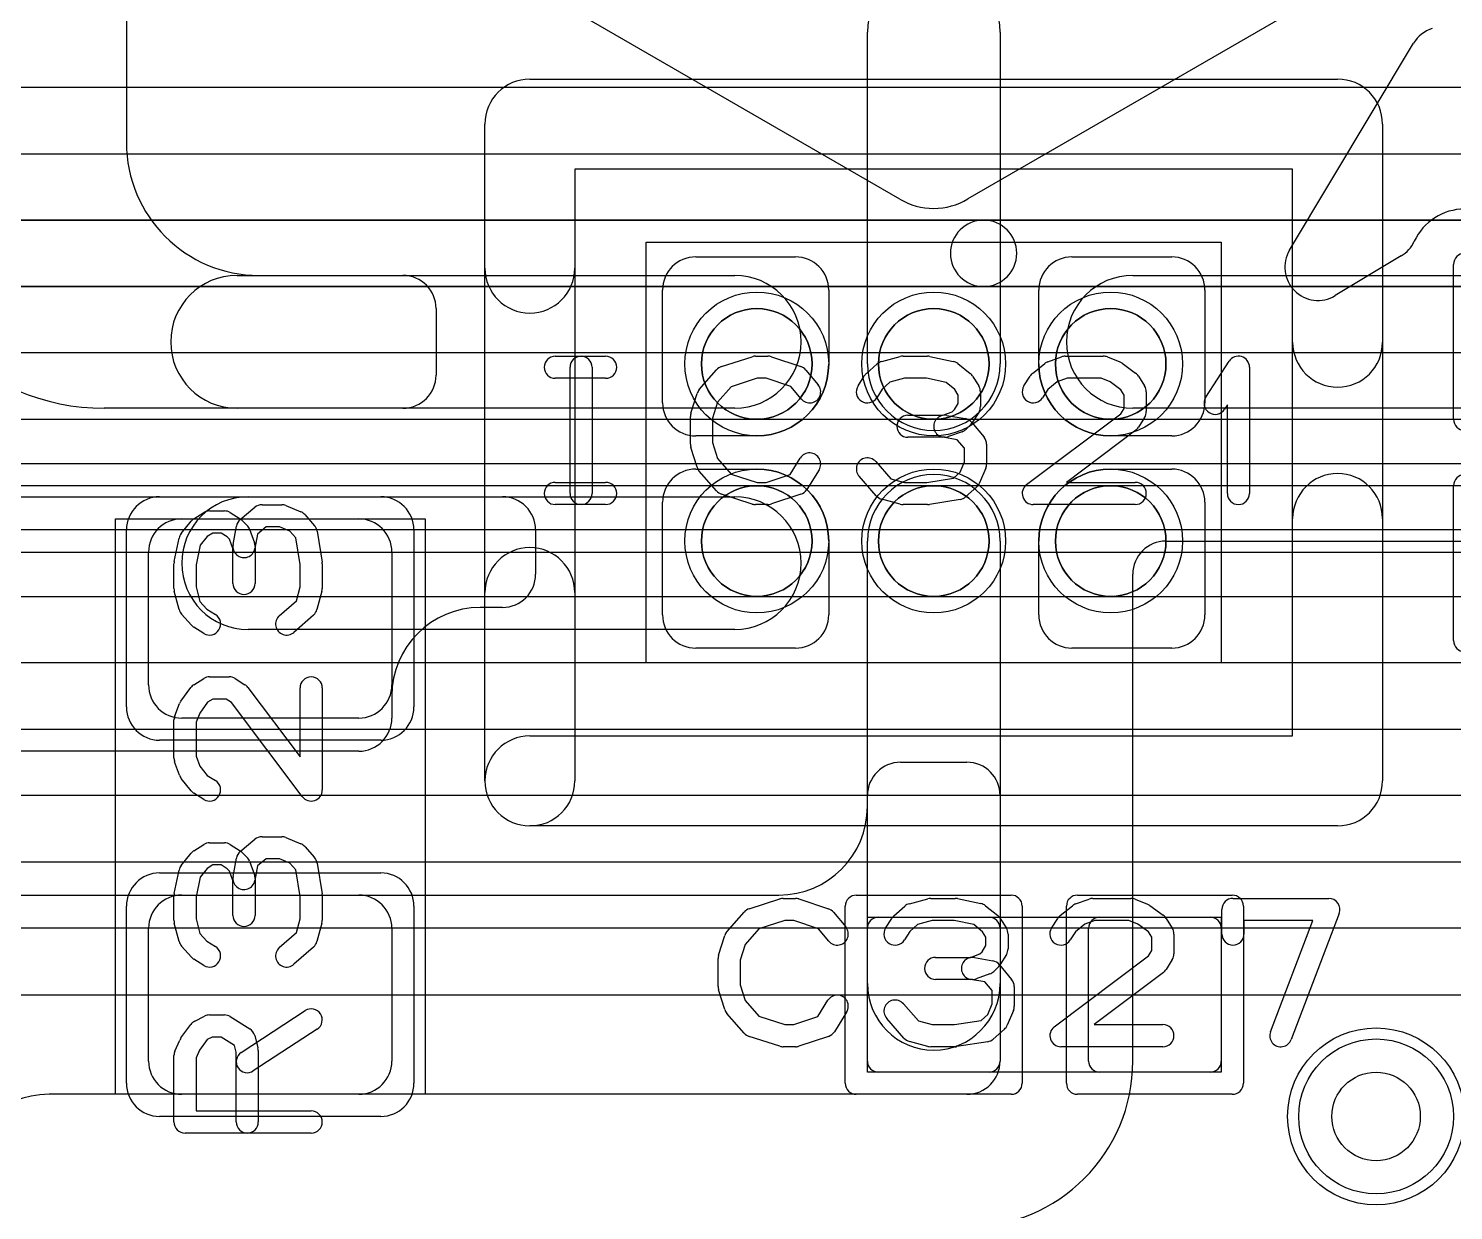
# Model space of a CAD drawing. Extents: x 0 to 57.3, y -1 to 20.5.
# Drawn here: x 30.354 to 33.575, y 6.487 to 9.158 of the extents above; entities that cross this region are included whole.
import ezdxf

# ---------------------------------------------------------------- set-up
doc = ezdxf.new("R2010")
doc.units = 0
for name, color, linetype in [('Hole', 1, 'CONTINUOUS'), ('L1', 3, 'CONTINUOUS'), ('L2', 3, 'CONTINUOUS'), ('L3', 3, 'CONTINUOUS'), ('L4', 3, 'CONTINUOUS'), ('MetalMask-A', 176, 'CONTINUOUS'), ('PartsArea-A', 111, 'CONTINUOUS'), ('PartsSilk-A', 221, 'CONTINUOUS'), ('Resist-A', 2, 'CONTINUOUS'), ('Resist-B', 2, 'CONTINUOUS'), ('Silk-A', 140, 'CONTINUOUS')]:
    doc.layers.add(name, color=color, linetype=linetype)

msp = doc.modelspace()

# ---------------------------------------------------------------- linework, layer by layer
at = {"layer": 'Hole'}
msp.add_circle((33.4, 6.7), 0.1, dxfattribs=at)
at = {"layer": 'L1'}
for p, q in [((30.575, 9.57503), (30.575, 8.9)), ((32.32335, 8.77256), (31.40979, 9.3)), ((33.39021, 9.3), (32.47696, 8.77274)), ((32.25, 8.4), (32.25, 9.15)), ((32.55, 9.15), (32.55, 8.4)), ((31.862, 8.642), (32.0875, 8.642)), ((32.7125, 8.642), (32.938, 8.642)), ((30.825, 8.6), (31.95, 8.6)), ((30.875, 8.6), (31.20003, 8.6)), ((32.85, 8.6), (33.75, 8.6)), ((31.787, 8.3125), (31.787, 8.567)), ((32.1625, 8.567), (32.1625, 8.4)), ((32.6375, 8.4), (32.6375, 8.567)), ((33.013, 8.567), (33.013, 8.3125)), ((31.275, 8.52503), (31.275, 8.37497)), ((31.20003, 8.3), (30.525, 8.3)), ((31.95, 8.3), (30.825, 8.3)), ((33.75, 8.3), (32.85, 8.3)), ((32, 8.2375), (31.862, 8.2375)), ((32.938, 8.2375), (32.8, 8.2375)), ((31.862, 8.1625), (32, 8.1625)), ((32.8, 8.1625), (32.938, 8.1625)), ((29.57497, 8.1), (31.42503, 8.1)), ((30.85, 8.1), (31.95, 8.1)), ((31.787, 7.833), (31.787, 8.0875)), ((33.013, 8.0875), (33.013, 7.833)), ((30.7, 8.05), (31.1, 8.05)), ((31.5, 8.02503), (31.5, 7.92497)), ((32.1625, 8), (32.1625, 7.833)), ((32.25, 7), (32.25, 8)), ((32.55, 8), (32.55, 7)), ((32.6375, 7.833), (32.6375, 8)), ((32.92504, 8), (33.76897, 8)), ((30.625, 7.675), (30.625, 7.975)), ((31.175, 7.975), (31.175, 7.675)), ((32.85004, 6.82497), (32.85004, 7.925)), ((31.42503, 7.85), (31.375, 7.85)), ((31.95, 7.8), (30.85, 7.8)), ((32.0875, 7.758), (31.862, 7.758)), ((32.938, 7.758), (32.7125, 7.758)), ((31.175, 7.65), (31.175, 7.59997)), ((31.1, 7.6), (30.7, 7.6)), ((31.10003, 7.525), (29.57497, 7.525)), ((32.32497, 7.5), (32.47503, 7.5)), ((32.25, 7.4), (32.25, 7.42503)), ((32.55, 7.42503), (32.55, 6.82497)), ((29.7, 7.2), (32.05, 7.2)), ((30.7, 7.2), (31.1, 7.2)), ((30.625, 6.825), (30.625, 7.125)), ((31.175, 7.125), (31.175, 6.825)), ((32.25, 6.825), (32.25, 7.125)), ((32.275, 7.15), (32.525, 7.15)), ((32.55, 7.125), (32.55, 6.825)), ((32.75, 6.825), (32.75, 7.125)), ((32.775, 7.15), (33.025, 7.15)), ((33.05, 7.125), (33.05, 6.825)), ((32.525, 6.8), (32.275, 6.8)), ((33.025, 6.8), (32.775, 6.8)), ((32.47503, 6.75), (30.4, 6.75)), ((31.1, 6.75), (30.7, 6.75))]:
    msp.add_line(p, q, dxfattribs=at)
for centre, radius in [((32, 8.4), 0.1625), ((32.4, 8.4), 0.1625), ((32.8, 8.4), 0.1625), ((32, 8), 0.1625), ((32.4, 8), 0.1625), ((32.8, 8), 0.1625), ((33.4, 6.7), 0.2)]:
    msp.add_circle(centre, radius, dxfattribs=at)
for centre, radius, start, end in [((32.4, 9.15), 0.15, 0, 180), ((30.875, 8.9), 0.3, 180, -90), ((30.525, 8.8), 0.5, 180, -90), ((32.39998, 8.9015), 0.14999, -120.72333, -89.98854), ((32.40003, 8.9015), 0.14999, -90.00764, -59.14303), ((31.862, 8.567), 0.075, 90, 180), ((32.0875, 8.567), 0.075, 0, 90), ((32.7125, 8.567), 0.075, 90, 180), ((32.938, 8.567), 0.075, 0, 90), ((30.825, 8.45), 0.15, 90, -90), ((31.20003, 8.52503), 0.07497, 0, 90), ((31.95, 8.45), 0.15, -90, 90), ((32.85, 8.45), 0.15, 90, -90), ((32, 8.4), 0.1625, -90, 0), ((32.4, 8.4), 0.15, 180, 0), ((32.8, 8.4), 0.1625, 180, -90), ((31.20003, 8.37497), 0.07497, -90, 0), ((31.862, 8.3125), 0.075, 180, -90), ((32.938, 8.3125), 0.075, -90, 0), ((31.862, 8.0875), 0.075, 90, 180), ((32, 8), 0.1625, 0, 90), ((32.8, 8), 0.1625, 90, 180), ((32.938, 8.0875), 0.075, 0, 90), ((32.4, 8), 0.15, 0, 180), ((30.85, 7.95), 0.15, 90, -90), ((31.42503, 8.02503), 0.07497, 0, 90), ((31.95, 7.95), 0.15, -90, 90), ((30.7, 7.975), 0.075, 90, 180), ((31.1, 7.975), 0.075, 0, 90), ((32.92504, 7.925), 0.075, 90, 180), ((31.42503, 7.92497), 0.07497, -90, 0), ((31.375, 7.65), 0.2, 90, 180), ((31.862, 7.833), 0.075, 180, -90), ((32.0875, 7.833), 0.075, -90, 0), ((32.7125, 7.833), 0.075, 180, -90), ((32.938, 7.833), 0.075, -90, 0), ((30.7, 7.675), 0.075, 180, -90), ((31.1, 7.675), 0.075, -90, 0), ((31.10003, 7.59997), 0.07497, -90, 0), ((32.32497, 7.42503), 0.07497, 90, 180), ((32.47503, 7.42503), 0.07497, 0, 90), ((32.05, 7.4), 0.2, -90, 0), ((30.7, 7.125), 0.075, 90, 180), ((31.1, 7.125), 0.075, 0, 90), ((32.275, 7.125), 0.025, 90, 180), ((32.525, 7.125), 0.025, 0, 90), ((32.775, 7.125), 0.025, 90, 180), ((33.025, 7.125), 0.025, 0, 90), ((32.4, 7), 0.15, 180, 0), ((30.7, 6.825), 0.075, 180, -90), ((31.1, 6.825), 0.075, -90, 0), ((32.275, 6.825), 0.025, 180, -90), ((32.47503, 6.82497), 0.07497, -90, 0), ((32.47503, 6.82497), 0.37501, -90, 0), ((32.525, 6.825), 0.025, -90, 0), ((32.775, 6.825), 0.025, 180, -90), ((33.025, 6.825), 0.025, -90, 0), ((30.4, 6.55), 0.2, 90, 180)]:
    msp.add_arc(centre, radius, start, end, dxfattribs=at)
at = {"layer": 'L2'}
msp.add_circle((33.4, 6.7), 0.2, dxfattribs=at)
at = {"layer": 'L3'}
for p, q in [((43.65822, 9.025), (23.04178, 9.025)), ((27.81421, 8.87499), (43.0858, 8.87499)), ((43.0858, 8.72499), (27.81421, 8.72499)), ((28.01419, 8.57498), (42.4858, 8.57499)), ((42.4858, 8.42499), (28.01419, 8.42498)), ((28.21419, 8.27498), (42.21092, 8.27499)), ((42.21092, 8.12499), (28.21419, 8.12498)), ((28.21419, 7.97494), (41.49996, 7.97495))]:
    msp.add_line(p, q, dxfattribs=at)
msp.add_circle((33.4, 6.7), 0.2, dxfattribs=at)
at = {"layer": 'L4'}
for p, q in [((25.84178, 8.725), (32.51262, 8.725)), ((32.51262, 8.725), (39.20524, 8.725)), ((32.51262, 8.575), (25.84178, 8.575)), ((39.20524, 8.575), (32.51262, 8.575)), ((25.82498, 8.175), (39.18578, 8.175)), ((39.18578, 8.025), (25.82498, 8.025)), ((26.76421, 7.875), (38.58578, 7.875)), ((38.58578, 7.725), (26.76421, 7.725)), ((27.36421, 7.575), (38.08578, 7.575)), ((38.08578, 7.425), (27.36421, 7.425)), ((27.96421, 7.275), (37.58578, 7.275)), ((37.58578, 7.125), (27.96421, 7.125)), ((27.96421, 6.97496), (37.58579, 6.97496))]:
    msp.add_line(p, q, dxfattribs=at)
msp.add_circle((33.4, 6.7), 0.2, dxfattribs=at)
for start, end in [(90, -90), (-90, 90)]:
    msp.add_arc((32.51262, 8.65), 0.075, start, end, dxfattribs=at)
at = {"layer": 'MetalMask-A'}
for p, q in [((30.7, 8.05), (31.1, 8.05)), ((30.625, 7.675), (30.625, 7.975)), ((31.175, 7.975), (31.175, 7.675)), ((31.1, 7.6), (30.7, 7.6)), ((30.7, 7.2), (31.1, 7.2)), ((30.625, 6.825), (30.625, 7.125)), ((31.175, 7.125), (31.175, 6.825)), ((32.25, 6.825), (32.25, 7.125)), ((32.275, 7.15), (32.525, 7.15)), ((32.55, 7.125), (32.55, 6.825)), ((32.75, 6.825), (32.75, 7.125)), ((32.775, 7.15), (33.025, 7.15)), ((33.05, 7.125), (33.05, 6.825)), ((32.525, 6.8), (32.275, 6.8)), ((33.025, 6.8), (32.775, 6.8)), ((31.1, 6.75), (30.7, 6.75))]:
    msp.add_line(p, q, dxfattribs=at)
for centre, radius, start, end in [((32, 8.4), 0.125, 0, 180), ((32.4, 8.4), 0.125, 0, 180), ((32.8, 8.4), 0.125, 0, 180), ((32, 8.4), 0.125, 180, 0), ((32.4, 8.4), 0.125, 180, 0), ((32.8, 8.4), 0.125, 180, 0), ((32, 8), 0.125, 0, 180), ((32.4, 8), 0.125, 0, 180), ((32.8, 8), 0.125, 0, 180), ((30.7, 7.975), 0.075, 90, 180), ((31.1, 7.975), 0.075, 0, 90), ((32, 8), 0.125, 180, 0), ((32.4, 8), 0.125, 180, 0), ((32.8, 8), 0.125, 180, 0), ((30.7, 7.675), 0.075, 180, -90), ((31.1, 7.675), 0.075, -90, 0), ((30.7, 7.125), 0.075, 90, 180), ((31.1, 7.125), 0.075, 0, 90), ((32.275, 7.125), 0.025, 90, 180), ((32.525, 7.125), 0.025, 0, 90), ((32.775, 7.125), 0.025, 90, 180), ((33.025, 7.125), 0.025, 0, 90), ((30.7, 6.825), 0.075, 180, -90), ((31.1, 6.825), 0.075, -90, 0), ((32.275, 6.825), 0.025, 180, -90), ((32.525, 6.825), 0.025, -90, 0), ((32.775, 6.825), 0.025, 180, -90), ((33.025, 6.825), 0.025, -90, 0)]:
    msp.add_arc(centre, radius, start, end, dxfattribs=at)
at = {"layer": 'PartsArea-A'}
for p, q in [((31.75, 7.725), (31.75, 8.675)), ((31.75, 8.675), (33.05, 8.675)), ((33.05, 8.675), (33.05, 7.725)), ((30.55, 6.75), (30.55, 8.05)), ((30.55, 8.05), (31.25, 8.05)), ((31.25, 8.05), (31.25, 6.75)), ((33.05, 7.725), (31.75, 7.725)), ((32.25, 6.8), (32.25, 7.15)), ((32.25, 7.15), (33.05, 7.15)), ((33.05, 7.15), (33.05, 6.8)), ((33.05, 6.8), (32.25, 6.8)), ((31.25, 6.75), (30.55, 6.75))]:
    msp.add_line(p, q, dxfattribs=at)
at = {"layer": 'PartsSilk-A'}
for p, q in [((31.487, 9.0436), (33.313, 9.0436)), ((31.3854, 8.61656), (31.3854, 8.942)), ((33.4146, 8.942), (33.4146, 8.44918)), ((33.2114, 8.8404), (31.5886, 8.8404)), ((31.5886, 8.8404), (31.5886, 8.61656)), ((33.2114, 8.44918), (33.2114, 8.8404)), ((31.54444, 8.41759), (31.65833, 8.41759)), ((31.92016, 8.39418), (31.9896, 8.4164)), ((31.99722, 8.41759), (32.025, 8.41759)), ((32.0329, 8.41631), (32.09957, 8.39409)), ((32.28245, 8.40564), (32.32412, 8.41675)), ((32.33056, 8.41759), (32.38611, 8.41759)), ((32.39126, 8.41705), (32.44404, 8.40594)), ((32.65813, 8.40497), (32.68868, 8.41608)), ((32.69722, 8.41759), (32.78333, 8.41759)), ((32.79261, 8.4158), (32.82039, 8.40469)), ((31.57778, 8.10741), (31.57778, 8.39259)), ((31.62778, 8.39259), (31.62778, 8.10741)), ((31.87008, 8.34239), (31.90897, 8.38683)), ((32.11088, 8.38637), (32.13865, 8.35304)), ((32.24728, 8.37795), (32.27228, 8.40017)), ((32.45451, 8.401), (32.48229, 8.37878)), ((32.62327, 8.37878), (32.65105, 8.401)), ((32.82581, 8.4017), (32.85637, 8.37948)), ((33.01513, 8.3247), (33.06791, 8.40618)), ((33.11389, 8.39259), (33.11389, 8.10741)), ((31.65833, 8.36759), (31.54444, 8.36759)), ((31.94202, 8.34868), (31.91118, 8.31344)), ((32.00112, 8.36759), (31.94202, 8.34868)), ((32.02094, 8.36759), (32.00112, 8.36759)), ((32.07702, 8.3489), (32.02094, 8.36759)), ((32.10023, 8.32104), (32.07702, 8.3489)), ((32.2288, 8.35029), (32.24269, 8.37251)), ((32.30106, 8.35885), (32.28318, 8.34296)), ((32.33384, 8.36759), (32.30106, 8.35885)), ((32.38351, 8.36759), (32.33384, 8.36759)), ((32.42792, 8.35824), (32.38351, 8.36759)), ((32.44773, 8.3424), (32.42792, 8.35824)), ((32.48787, 8.37251), (32.50176, 8.35029)), ((32.6038, 8.35029), (32.61769, 8.37251)), ((32.67908, 8.35939), (32.65783, 8.3424)), ((32.70162, 8.36759), (32.67908, 8.35939)), ((32.77852, 8.36759), (32.70162, 8.36759)), ((32.79893, 8.35943), (32.77852, 8.36759)), ((32.82304, 8.34189), (32.79893, 8.35943)), ((32.86287, 8.37251), (32.87676, 8.35029)), ((31.85114, 8.28894), (31.86503, 8.33339)), ((31.91118, 8.31344), (31.9, 8.27766)), ((32.28318, 8.34296), (32.2712, 8.32379)), ((32.45556, 8.32987), (32.44773, 8.3424)), ((32.45556, 8.31087), (32.45556, 8.32987)), ((32.50556, 8.33704), (32.50556, 8.3037)), ((32.65783, 8.3424), (32.6462, 8.32379)), ((32.83056, 8.32987), (32.82304, 8.34189)), ((32.83056, 8.29976), (32.83056, 8.32987)), ((32.88056, 8.33704), (32.88056, 8.29259)), ((31.85, 8.21852), (31.85, 8.28148)), ((32.34167, 8.28426), (32.4206, 8.28426)), ((32.4206, 8.28426), (32.4418, 8.29197)), ((32.42938, 8.28387), (32.47105, 8.27646)), ((32.4418, 8.29197), (32.44698, 8.29715)), ((32.44698, 8.29715), (32.45556, 8.31087)), ((32.50176, 8.29045), (32.48787, 8.26823)), ((32.60997, 8.12739), (32.82293, 8.28756)), ((32.82293, 8.28756), (32.83056, 8.29976)), ((32.87676, 8.27934), (32.86287, 8.25712)), ((33.06389, 8.30801), (33.05709, 8.29752)), ((33.06389, 8.10741), (33.06389, 8.30801)), ((31.9, 8.27766), (31.9, 8.22234)), ((32.4641, 8.24687), (32.43354, 8.23576)), ((32.48435, 8.2638), (32.47324, 8.25269)), ((32.48588, 8.26785), (32.51365, 8.23452)), ((32.8567, 8.25039), (32.69983, 8.13241)), ((31.9, 8.22234), (31.91118, 8.18656)), ((32.425, 8.23426), (32.34167, 8.23426)), ((32.45331, 8.22883), (32.42062, 8.23465)), ((32.46944, 8.20947), (32.45331, 8.22883)), ((32.51944, 8.21852), (32.51944, 8.17407)), ((31.86503, 8.16661), (31.85114, 8.21106)), ((31.91118, 8.18656), (31.94202, 8.15132)), ((32.07523, 8.1505), (32.09824, 8.18732)), ((32.46944, 8.17907), (32.46944, 8.20947)), ((31.90897, 8.11317), (31.87008, 8.15761)), ((31.94202, 8.15132), (32.00112, 8.13241)), ((32.02094, 8.13241), (32.07523, 8.1505)), ((32.14064, 8.16082), (32.11287, 8.11638)), ((32.26881, 8.17942), (32.30269, 8.14071)), ((32.44441, 8.14205), (32.45968, 8.15563)), ((32.45968, 8.15563), (32.46944, 8.17907)), ((32.51752, 8.16446), (32.50364, 8.13113)), ((31.54444, 8.13241), (31.65833, 8.13241)), ((32.00112, 8.13241), (32.02094, 8.13241)), ((32.27008, 8.10206), (32.23119, 8.1465)), ((32.30269, 8.14071), (32.33384, 8.13241)), ((32.33384, 8.13241), (32.38412, 8.13241)), ((32.38412, 8.13241), (32.44441, 8.14205)), ((32.49717, 8.12205), (32.47217, 8.09983)), ((32.69983, 8.13241), (32.85556, 8.13241)), ((31.9896, 8.0836), (31.92016, 8.10582)), ((32.09957, 8.10591), (32.0329, 8.08369)), ((32.32412, 8.08325), (32.28245, 8.09436)), ((32.45951, 8.09383), (32.39006, 8.08272)), ((30.72749, 8.05037), (30.74971, 8.06426)), ((30.76296, 8.06806), (30.7963, 8.06806)), ((30.80955, 8.06426), (30.83177, 8.05037)), ((30.83215, 8.04838), (30.86548, 8.07615)), ((30.88148, 8.08194), (30.92593, 8.08194)), ((30.93554, 8.08002), (30.96887, 8.06614)), ((30.97795, 8.05967), (31.00017, 8.03467)), ((31.65833, 8.08241), (31.54444, 8.08241)), ((32.025, 8.08241), (31.99722, 8.08241)), ((32.38611, 8.08241), (32.33056, 8.08241)), ((32.85556, 8.08241), (32.625, 8.08241)), ((30.699, 8.01701), (30.72122, 8.04479)), ((30.81613, 7.99188), (30.82354, 8.03355)), ((30.8362, 8.04685), (30.84731, 8.03574)), ((30.85313, 8.0266), (30.86424, 7.99604)), ((30.89053, 8.03194), (30.87117, 8.01581)), ((30.92093, 8.03194), (30.89053, 8.03194)), ((30.94437, 8.02218), (30.92093, 8.03194)), ((30.95795, 8.00691), (30.94437, 8.02218)), ((31.00617, 8.02201), (31.01728, 7.95256)), ((33.2114, 7.5596), (33.2114, 8.05082)), ((33.4146, 8.05082), (33.4146, 7.458)), ((30.68295, 7.95376), (30.69406, 8.00654)), ((30.74176, 7.99042), (30.73241, 7.94601)), ((30.7576, 8.01023), (30.74176, 7.99042)), ((30.77013, 8.01806), (30.7576, 8.01023)), ((30.78913, 8.01806), (30.77013, 8.01806)), ((30.80285, 8.00948), (30.78913, 8.01806)), ((30.80803, 8.0043), (30.80285, 8.00948)), ((30.81574, 7.9831), (30.80803, 8.0043)), ((30.87117, 8.01581), (30.86535, 7.98312)), ((30.96759, 7.94662), (30.95795, 8.00691)), ((30.81574, 7.90417), (30.81574, 7.9831)), ((30.86574, 7.9875), (30.86574, 7.90417)), ((30.68241, 7.89306), (30.68241, 7.94861)), ((30.73241, 7.94601), (30.73241, 7.89634)), ((30.96759, 7.89634), (30.96759, 7.94662)), ((31.01759, 7.94861), (31.01759, 7.89306)), ((30.73241, 7.89634), (30.74115, 7.86356)), ((30.95929, 7.86519), (30.96759, 7.89634)), ((30.69436, 7.84495), (30.68325, 7.88662)), ((30.74115, 7.86356), (30.75704, 7.84568)), ((30.92058, 7.83131), (30.95929, 7.86519)), ((31.01675, 7.88662), (31.00564, 7.84495)), ((31.3854, 7.458), (31.3854, 7.88344)), ((31.5886, 7.88344), (31.5886, 7.458)), ((30.72205, 7.80978), (30.69983, 7.83478)), ((30.75704, 7.84568), (30.77621, 7.8337)), ((30.99794, 7.83258), (30.9535, 7.79369)), ((30.74971, 7.7913), (30.72749, 7.80519)), ((30.6983, 7.63831), (30.72052, 7.66887)), ((30.72749, 7.67537), (30.74971, 7.68926)), ((30.76296, 7.69306), (30.80741, 7.69306)), ((30.82066, 7.68926), (30.84288, 7.67537)), ((30.84961, 7.6692), (30.96759, 7.51233)), ((30.96759, 7.51233), (30.96759, 7.66806)), ((31.01759, 7.66806), (31.01759, 7.4375)), ((30.75811, 7.63554), (30.74057, 7.61143)), ((30.77013, 7.64306), (30.75811, 7.63554)), ((30.80024, 7.64306), (30.77013, 7.64306)), ((30.81244, 7.63543), (30.80024, 7.64306)), ((30.97261, 7.42247), (30.81244, 7.63543)), ((30.6842, 7.60511), (30.69531, 7.63289)), ((30.74057, 7.61143), (30.73241, 7.59102)), ((30.68241, 7.50972), (30.68241, 7.59583)), ((30.73241, 7.59102), (30.73241, 7.51412)), ((31.487, 7.5596), (33.2114, 7.5596)), ((30.73241, 7.51412), (30.74061, 7.49158)), ((30.69503, 7.47063), (30.68392, 7.50118)), ((30.74061, 7.49158), (30.7576, 7.47033)), ((30.72122, 7.43577), (30.699, 7.46355)), ((30.7576, 7.47033), (30.77621, 7.4587)), ((30.74971, 7.4163), (30.72749, 7.43019)), ((33.313, 7.3564), (31.487, 7.3564)), ((30.72749, 7.30037), (30.74971, 7.31426)), ((30.76296, 7.31806), (30.7963, 7.31806)), ((30.80955, 7.31426), (30.83177, 7.30037)), ((30.83215, 7.29838), (30.86548, 7.32615)), ((30.88148, 7.33194), (30.92593, 7.33194)), ((30.93554, 7.33002), (30.96887, 7.31614)), ((30.699, 7.26701), (30.72122, 7.29479)), ((30.81613, 7.24188), (30.82354, 7.28355)), ((30.8362, 7.29685), (30.84731, 7.28574)), ((30.89053, 7.28194), (30.87117, 7.26581)), ((30.92093, 7.28194), (30.89053, 7.28194)), ((30.94437, 7.27218), (30.92093, 7.28194)), ((30.97795, 7.30967), (31.00017, 7.28467)), ((30.68295, 7.20376), (30.69406, 7.25654)), ((30.7576, 7.26023), (30.74176, 7.24042)), ((30.77013, 7.26806), (30.7576, 7.26023)), ((30.78913, 7.26806), (30.77013, 7.26806)), ((30.80285, 7.25948), (30.78913, 7.26806)), ((30.80803, 7.2543), (30.80285, 7.25948)), ((30.81574, 7.2331), (30.80803, 7.2543)), ((30.85313, 7.2766), (30.86424, 7.24604)), ((30.87117, 7.26581), (30.86535, 7.23312)), ((30.95795, 7.25691), (30.94437, 7.27218)), ((30.96759, 7.19662), (30.95795, 7.25691)), ((31.00617, 7.27201), (31.01728, 7.20256)), ((30.74176, 7.24042), (30.73241, 7.19601)), ((30.81574, 7.15417), (30.81574, 7.2331)), ((30.86574, 7.2375), (30.86574, 7.15417)), ((30.68241, 7.14306), (30.68241, 7.19861)), ((30.73241, 7.19601), (30.73241, 7.14634)), ((30.96759, 7.14634), (30.96759, 7.19662)), ((31.01759, 7.19861), (31.01759, 7.14306)), ((31.98266, 7.16918), (32.0521, 7.1914)), ((32.05972, 7.19259), (32.0875, 7.19259)), ((32.0954, 7.19131), (32.16207, 7.16909)), ((32.34495, 7.18064), (32.38662, 7.19175)), ((32.39306, 7.19259), (32.44861, 7.19259)), ((32.45376, 7.19205), (32.50654, 7.18094)), ((32.72063, 7.17997), (32.75118, 7.19108)), ((32.75972, 7.19259), (32.84583, 7.19259)), ((32.85511, 7.1908), (32.88289, 7.17969)), ((33.07639, 7.19259), (33.29306, 7.19259)), ((31.93258, 7.11739), (31.97147, 7.16183)), ((32.17338, 7.16137), (32.20115, 7.12804)), ((32.30978, 7.15295), (32.33478, 7.17517)), ((32.51701, 7.176), (32.54479, 7.15378)), ((32.68577, 7.15378), (32.71355, 7.176)), ((32.88831, 7.1767), (32.91887, 7.15448)), ((33.05139, 7.11204), (33.05139, 7.16759)), ((33.31643, 7.15871), (33.20809, 6.87353)), ((30.69436, 7.09495), (30.68325, 7.13662)), ((30.73241, 7.14634), (30.74115, 7.11356)), ((30.95929, 7.11519), (30.96759, 7.14634)), ((31.01675, 7.13662), (31.00564, 7.09495)), ((32.00452, 7.12368), (31.97368, 7.08844)), ((32.06362, 7.14259), (32.00452, 7.12368)), ((32.08344, 7.14259), (32.06362, 7.14259)), ((32.13952, 7.1239), (32.08344, 7.14259)), ((32.16273, 7.09604), (32.13952, 7.1239)), ((32.2913, 7.12529), (32.30519, 7.14751)), ((32.36356, 7.13385), (32.34568, 7.11796)), ((32.39634, 7.14259), (32.36356, 7.13385)), ((32.44601, 7.14259), (32.39634, 7.14259)), ((32.49042, 7.13324), (32.44601, 7.14259)), ((32.51023, 7.1174), (32.49042, 7.13324)), ((32.55037, 7.14751), (32.56426, 7.12529)), ((32.6663, 7.12529), (32.68019, 7.14751)), ((32.74158, 7.13439), (32.72033, 7.1174)), ((32.76412, 7.14259), (32.74158, 7.13439)), ((32.84102, 7.14259), (32.76412, 7.14259)), ((32.86143, 7.13443), (32.84102, 7.14259)), ((32.88554, 7.11689), (32.86143, 7.13443)), ((32.92537, 7.14751), (32.93926, 7.12529)), ((33.25682, 7.14259), (33.10139, 7.14259)), ((33.10139, 7.14259), (33.10139, 7.11204)), ((33.16135, 6.89129), (33.25682, 7.14259)), ((30.74115, 7.11356), (30.75704, 7.09568)), ((30.75704, 7.09568), (30.77621, 7.0837)), ((30.92058, 7.08131), (30.95929, 7.11519)), ((31.91364, 7.06394), (31.92753, 7.10839)), ((31.97368, 7.08844), (31.9625, 7.05266)), ((32.34568, 7.11796), (32.3337, 7.09879)), ((32.51806, 7.10487), (32.51023, 7.1174)), ((32.51806, 7.08587), (32.51806, 7.10487)), ((32.56806, 7.11204), (32.56806, 7.0787)), ((32.72033, 7.1174), (32.7087, 7.09879)), ((32.89306, 7.10487), (32.88554, 7.11689)), ((32.89306, 7.07476), (32.89306, 7.10487)), ((32.94306, 7.11204), (32.94306, 7.06759)), ((30.72205, 7.05978), (30.69983, 7.08478)), ((30.74971, 7.0413), (30.72749, 7.05519)), ((30.99794, 7.08258), (30.9535, 7.04369)), ((31.9125, 6.99352), (31.9125, 7.05648)), ((32.40417, 7.05926), (32.4831, 7.05926)), ((32.4831, 7.05926), (32.5043, 7.06697)), ((32.49188, 7.05887), (32.53355, 7.05146)), ((32.5043, 7.06697), (32.50948, 7.07215)), ((32.50948, 7.07215), (32.51806, 7.08587)), ((32.56426, 7.06545), (32.55037, 7.04323)), ((32.67247, 6.90239), (32.88543, 7.06256)), ((32.88543, 7.06256), (32.89306, 7.07476)), ((31.9625, 7.05266), (31.9625, 6.99734)), ((32.54685, 7.0388), (32.53574, 7.02769)), ((32.54838, 7.04285), (32.57615, 7.00952)), ((32.9192, 7.02539), (32.76233, 6.90741)), ((32.93926, 7.05434), (32.92537, 7.03212)), ((31.9625, 6.99734), (31.97368, 6.96156)), ((32.4875, 7.00926), (32.40417, 7.00926)), ((32.51581, 7.00383), (32.48312, 7.00965)), ((32.5266, 7.02187), (32.49604, 7.01076)), ((32.53194, 6.98447), (32.51581, 7.00383)), ((32.58194, 6.99352), (32.58194, 6.94907)), ((31.92753, 6.94161), (31.91364, 6.98606)), ((31.97368, 6.96156), (32.00452, 6.92632)), ((32.13773, 6.9255), (32.16074, 6.96232)), ((32.53194, 6.95407), (32.53194, 6.98447)), ((30.72956, 6.91542), (30.75178, 6.92653)), ((30.76296, 6.92917), (30.7963, 6.92917)), ((30.83447, 6.84453), (30.97891, 6.93898)), ((31.97147, 6.88817), (31.93258, 6.93261)), ((32.00452, 6.92632), (32.06362, 6.90741)), ((32.20314, 6.93582), (32.17537, 6.89138)), ((32.33131, 6.95442), (32.36519, 6.91571)), ((32.50691, 6.91705), (32.52218, 6.93063)), ((32.52218, 6.93063), (32.53194, 6.95407)), ((32.58002, 6.93946), (32.56614, 6.90613)), ((30.6983, 6.8772), (30.72052, 6.90776)), ((30.80955, 6.92537), (30.85399, 6.89759)), ((31.00627, 6.89714), (30.86183, 6.80269)), ((32.06362, 6.90741), (32.08344, 6.90741)), ((32.08344, 6.90741), (32.13773, 6.9255)), ((32.33258, 6.87706), (32.29369, 6.9215)), ((32.36519, 6.91571), (32.39634, 6.90741)), ((32.39634, 6.90741), (32.44662, 6.90741)), ((32.44662, 6.90741), (32.50691, 6.91705)), ((32.55967, 6.89705), (32.53467, 6.87483)), ((32.76233, 6.90741), (32.91806, 6.90741)), ((30.68456, 6.84765), (30.69567, 6.87265)), ((30.75737, 6.87343), (30.74029, 6.84993)), ((30.76886, 6.87917), (30.75737, 6.87343)), ((30.78913, 6.87917), (30.76886, 6.87917)), ((30.81913, 6.86042), (30.78913, 6.87917)), ((30.8649, 6.88283), (30.87231, 6.85505)), ((32.0521, 6.8586), (31.98266, 6.88082)), ((32.16207, 6.88091), (32.0954, 6.85869)), ((32.38662, 6.85825), (32.34495, 6.86936)), ((32.52201, 6.86883), (32.45256, 6.85772)), ((30.68241, 6.6875), (30.68241, 6.8375)), ((30.74029, 6.84993), (30.73241, 6.8322)), ((30.73241, 6.8322), (30.73241, 6.7125)), ((30.82315, 6.84533), (30.81913, 6.86042)), ((30.82315, 6.6875), (30.82315, 6.84533)), ((30.87315, 6.84861), (30.87315, 6.6875)), ((32.0875, 6.85741), (32.05972, 6.85741)), ((32.44861, 6.85741), (32.39306, 6.85741)), ((32.91806, 6.85741), (32.6875, 6.85741)), ((30.73241, 6.7125), (30.99259, 6.7125)), ((30.99259, 6.6625), (30.70741, 6.6625))]:
    msp.add_line(p, q, dxfattribs=at)
for centre, radius, start, end in [((31.487, 8.942), 0.1016, 90, 180), ((33.313, 8.942), 0.1016, 0, 90), ((31.487, 8.61656), 0.1016, 180, 0), ((33.313, 8.44918), 0.1016, 180, 0), ((31.54444, 8.39259), 0.025, 90, -90), ((31.60278, 8.39259), 0.025, 0, 180), ((31.65833, 8.39259), 0.025, -90, 90), ((31.99722, 8.39259), 0.025, 90, 107.74642), ((32.025, 8.39259), 0.025, 71.57954, 90), ((32.33056, 8.39259), 0.025, 90, 104.92885), ((32.38611, 8.39259), 0.025, 78.11016, 90), ((32.69722, 8.39259), 0.025, 90, 109.98461), ((32.78333, 8.39259), 0.025, 68.2071, 90), ((33.08889, 8.39259), 0.025, 0, 147.06619), ((31.92778, 8.37037), 0.025, 107.74642, 138.81192), ((32.09167, 8.37037), 0.025, 39.7909, 71.57954), ((32.26389, 8.35926), 0.025, 131.62783, 147.98998), ((32.28889, 8.38148), 0.025, 104.92551, 131.63069), ((32.43889, 8.38148), 0.025, 51.33303, 78.11298), ((32.46667, 8.35926), 0.025, 32.00538, 51.34522), ((32.63889, 8.35926), 0.025, 128.66697, 147.98998), ((32.66667, 8.38148), 0.025, 109.97919, 128.65478), ((32.81111, 8.38148), 0.025, 53.98274, 68.20215), ((32.84167, 8.35926), 0.025, 32.00538, 53.97932), ((32.11944, 8.33704), 0.025, -140.2091, 39.8005), ((32.25, 8.33704), 0.025, 147.99462, -32.01002), ((32.48056, 8.33704), 0.025, 0, 32.01002), ((32.625, 8.33704), 0.025, 147.99462, -32.01002), ((32.85556, 8.33704), 0.025, 0, 32.01002), ((31.88889, 8.32593), 0.025, 138.81192, 162.63777), ((33.03611, 8.31111), 0.025, 147.06646, -32.93381), ((31.875, 8.28148), 0.025, 162.63777, 180), ((32.34167, 8.25926), 0.025, 90, -90), ((32.425, 8.25926), 0.025, 79.90837, -100.08326), ((32.48056, 8.3037), 0.025, -32.00538, 0), ((32.85556, 8.29259), 0.025, -32.00538, 0), ((32.45556, 8.27037), 0.025, -70.02864, -45), ((32.46667, 8.25185), 0.025, 39.7909, 79.91674), ((32.46667, 8.28148), 0.025, -45, -32.01002), ((32.84167, 8.27037), 0.025, -53.0476, -32.01002), ((31.875, 8.21852), 0.025, 180, -162.63777), ((32.425, 8.25926), 0.025, -90, -70.02141), ((32.49444, 8.21852), 0.025, 0, 39.8005), ((32.11944, 8.17407), 0.025, -32.00538, 147.99925), ((32.25, 8.16296), 0.025, 41.18808, -138.81042), ((31.88889, 8.17407), 0.025, -162.63777, -138.81192), ((32.49444, 8.17407), 0.025, -22.60576, 0), ((33.313, 8.05082), 0.1016, 0, 180), ((31.54444, 8.10741), 0.025, 90, -90), ((31.65833, 8.10741), 0.025, -90, 90), ((32.48056, 8.14074), 0.025, -48.37217, -22.60888), ((32.625, 8.10741), 0.025, 126.9524, -90), ((32.85556, 8.10741), 0.025, -90, 90), ((31.60278, 8.10741), 0.025, 180, 0), ((31.92778, 8.12963), 0.025, -138.81192, -107.74642), ((32.09167, 8.12963), 0.025, -71.57954, -32.00538), ((32.28889, 8.11852), 0.025, -138.81192, -104.92885), ((32.45556, 8.11852), 0.025, -80.91063, -48.36931), ((33.08889, 8.10741), 0.025, 180, 0), ((30.76296, 8.04306), 0.025, 90, 122.01002), ((30.7963, 8.04306), 0.025, 57.99462, 90), ((30.88148, 8.05694), 0.025, 90, 129.8005), ((30.92593, 8.05694), 0.025, 67.39424, 90), ((30.95926, 8.04306), 0.025, 41.62783, 67.39112), ((31.99722, 8.10741), 0.025, -107.74642, -90), ((32.025, 8.10741), 0.025, -90, -71.57954), ((32.33056, 8.10741), 0.025, -104.92551, -90), ((32.38611, 8.10741), 0.025, -90, -80.91133), ((30.74074, 8.02917), 0.025, 122.00538, 141.34522), ((30.84815, 8.02917), 0.025, 129.7909, 169.91674), ((30.81852, 8.02917), 0.025, 45, 57.98998), ((30.82963, 8.01806), 0.025, 19.97136, 45), ((30.98148, 8.01806), 0.025, 9.08937, 41.63069), ((30.71852, 8.00139), 0.025, 141.33303, 168.11298), ((30.84074, 7.9875), 0.025, 169.90837, -10.08326), ((30.84074, 7.9875), 0.025, 0, 19.97859), ((31.487, 7.88344), 0.1016, 0, 180), ((30.70741, 7.94861), 0.025, 168.11016, 180), ((30.99259, 7.94861), 0.025, 0, 9.08867), ((30.70741, 7.89306), 0.025, 180, -165.07115), ((30.84074, 7.90417), 0.025, 180, 0), ((30.99259, 7.89306), 0.025, -14.92551, 0), ((30.71852, 7.85139), 0.025, -165.07449, -138.36931), ((30.76296, 7.8125), 0.025, -122.00538, 57.98998), ((30.93704, 7.8125), 0.025, 131.18808, -48.81042), ((30.98148, 7.85139), 0.025, -48.81192, -14.92885), ((30.74074, 7.82639), 0.025, -138.37217, -122.01002), ((30.74074, 7.65417), 0.025, 122.00538, 143.97932), ((30.76296, 7.66806), 0.025, 90, 122.01002), ((30.80741, 7.66806), 0.025, 57.99462, 90), ((30.82963, 7.65417), 0.025, 36.9524, 57.98998), ((30.99259, 7.66806), 0.025, 0, 180), ((30.71852, 7.62361), 0.025, 143.98274, 158.20215), ((30.70741, 7.59583), 0.025, 158.2071, 180), ((31.487, 7.458), 0.1016, 90, -90), ((30.70741, 7.50972), 0.025, 180, -160.01539), ((30.71852, 7.47917), 0.025, -160.02081, -141.34522), ((30.76296, 7.4375), 0.025, -122.00538, 57.98998), ((31.487, 7.458), 0.1016, 180, 0), ((33.313, 7.458), 0.1016, -90, 0), ((30.74074, 7.45139), 0.025, -141.33303, -122.01002), ((30.99259, 7.4375), 0.025, -143.0476, 0), ((30.76296, 7.29306), 0.025, 90, 122.01002), ((30.7963, 7.29306), 0.025, 57.99462, 90), ((30.88148, 7.30694), 0.025, 90, 129.8005), ((30.92593, 7.30694), 0.025, 67.39424, 90), ((30.95926, 7.29306), 0.025, 41.62783, 67.39112), ((30.74074, 7.27917), 0.025, 122.00538, 141.34522), ((30.84815, 7.27917), 0.025, 129.7909, 169.91674), ((30.81852, 7.27917), 0.025, 45, 57.98998), ((30.82963, 7.26806), 0.025, 19.97136, 45), ((30.98148, 7.26806), 0.025, 9.08937, 41.63069), ((30.71852, 7.25139), 0.025, 141.33303, 168.11298), ((30.84074, 7.2375), 0.025, 169.90837, -10.08326), ((30.84074, 7.2375), 0.025, 0, 19.97859), ((30.70741, 7.19861), 0.025, 168.11016, 180), ((30.99259, 7.19861), 0.025, 0, 9.08867), ((32.05972, 7.16759), 0.025, 90, 107.74642), ((32.0875, 7.16759), 0.025, 71.57954, 90), ((32.39306, 7.16759), 0.025, 90, 104.92885), ((32.44861, 7.16759), 0.025, 78.11016, 90), ((32.75972, 7.16759), 0.025, 90, 109.98461), ((32.84583, 7.16759), 0.025, 68.2071, 90), ((33.07639, 7.16759), 0.025, 90, 180), ((33.29306, 7.16759), 0.025, -20.80551, 90), ((30.84074, 7.15417), 0.025, 180, 0), ((31.99028, 7.14537), 0.025, 107.74642, 138.81192), ((32.15417, 7.14537), 0.025, 39.7909, 71.57954), ((32.32639, 7.13426), 0.025, 131.62783, 147.98998), ((32.35139, 7.15648), 0.025, 104.92551, 131.63069), ((32.50139, 7.15648), 0.025, 51.33303, 78.11298), ((32.52917, 7.13426), 0.025, 32.00538, 51.34522), ((32.70139, 7.13426), 0.025, 128.66697, 147.98998), ((32.72917, 7.15648), 0.025, 109.97919, 128.65478), ((32.87361, 7.15648), 0.025, 53.98274, 68.20215), ((32.90417, 7.13426), 0.025, 32.00538, 53.97932), ((30.70741, 7.14306), 0.025, 180, -165.07115), ((30.99259, 7.14306), 0.025, -14.92551, 0), ((32.18194, 7.11204), 0.025, -140.2091, 39.8005), ((32.3125, 7.11204), 0.025, 147.99462, -32.01002), ((32.54306, 7.11204), 0.025, 0, 32.01002), ((32.6875, 7.11204), 0.025, 147.99462, -32.01002), ((32.91806, 7.11204), 0.025, 0, 32.01002), ((30.71852, 7.10139), 0.025, -165.07449, -138.36931), ((30.98148, 7.10139), 0.025, -48.81192, -14.92885), ((31.95139, 7.10093), 0.025, 138.81192, 162.63777), ((33.07639, 7.11204), 0.025, 180, 0), ((30.74074, 7.07639), 0.025, -138.37217, -122.01002), ((30.76296, 7.0625), 0.025, -122.00538, 57.98998), ((30.93704, 7.0625), 0.025, 131.18808, -48.81042), ((31.9375, 7.05648), 0.025, 162.63777, 180), ((32.40417, 7.03426), 0.025, 90, -90), ((32.4875, 7.03426), 0.025, 79.90837, -100.08326), ((32.54306, 7.0787), 0.025, -32.00538, 0), ((32.91806, 7.06759), 0.025, -32.00538, 0), ((32.51806, 7.04537), 0.025, -70.02864, -45), ((32.52917, 7.02685), 0.025, 39.7909, 79.91674), ((32.52917, 7.05648), 0.025, -45, -32.01002), ((32.90417, 7.04537), 0.025, -53.0476, -32.01002), ((31.9375, 6.99352), 0.025, 180, -162.63777), ((32.4875, 7.03426), 0.025, -90, -70.02141), ((32.55694, 6.99352), 0.025, 0, 39.8005), ((32.18194, 6.94907), 0.025, -32.00538, 147.99925), ((32.3125, 6.93796), 0.025, 41.18808, -138.81042), ((30.76296, 6.90417), 0.025, 90, 116.56505), ((30.7963, 6.90417), 0.025, 57.99462, 90), ((30.99259, 6.91806), 0.025, -56.81854, 123.18086), ((31.95139, 6.94907), 0.025, -162.63777, -138.81192), ((32.55694, 6.94907), 0.025, -22.60576, 0), ((30.74074, 6.89306), 0.025, 116.56505, 143.97932), ((30.84074, 6.87639), 0.025, 14.92551, 57.98998), ((32.54306, 6.91574), 0.025, -48.37217, -22.60888), ((32.6875, 6.88241), 0.025, 126.9524, -90), ((32.91806, 6.88241), 0.025, -90, 90), ((30.71852, 6.8625), 0.025, 143.98274, 156.03964), ((31.99028, 6.90463), 0.025, -138.81192, -107.74642), ((32.15417, 6.90463), 0.025, -71.57954, -32.00538), ((32.35139, 6.89352), 0.025, -138.81192, -104.92885), ((32.51806, 6.89352), 0.025, -80.91063, -48.36931), ((33.18472, 6.88241), 0.025, 159.19449, -20.80181), ((30.70741, 6.8375), 0.025, 156.04915, 180), ((30.84815, 6.82361), 0.025, 123.18146, -56.81914), ((30.84815, 6.84861), 0.025, 0, 14.93527), ((32.05972, 6.88241), 0.025, -107.74642, -90), ((32.0875, 6.88241), 0.025, -90, -71.57954), ((32.39306, 6.88241), 0.025, -104.92551, -90), ((32.44861, 6.88241), 0.025, -90, -80.91133), ((30.99259, 6.6875), 0.025, -90, 90), ((30.70741, 6.6875), 0.025, 180, -90), ((30.84815, 6.6875), 0.025, 180, 0)]:
    msp.add_arc(centre, radius, start, end, dxfattribs=at)
at = {"layer": 'Resist-A'}
for p, q in [((33.575, 8.275), (33.575, 8.625)), ((33.575, 7.775), (33.575, 8.125)), ((30.65, 8.1), (31.15, 8.1)), ((30.575, 7.625), (30.575, 8.025)), ((31.225, 8.025), (31.225, 7.625)), ((31.15, 7.55), (30.65, 7.55)), ((30.65, 7.25), (31.15, 7.25)), ((32.225, 7.2), (32.575, 7.2)), ((32.725, 7.2), (33.075, 7.2)), ((30.575, 6.775), (30.575, 7.175)), ((31.225, 7.175), (31.225, 6.775)), ((32.2, 6.775), (32.2, 7.175)), ((32.6, 7.175), (32.6, 6.775)), ((32.7, 6.775), (32.7, 7.175)), ((33.1, 7.175), (33.1, 6.775)), ((32.575, 6.75), (32.225, 6.75)), ((33.075, 6.75), (32.725, 6.75)), ((31.15, 6.7), (30.65, 6.7))]:
    msp.add_line(p, q, dxfattribs=at)
for centre, radius in [((32, 8.4), 0.125), ((32.4, 8.4), 0.125), ((32.8, 8.4), 0.125), ((32, 8), 0.125), ((32.4, 8), 0.125), ((32.8, 8), 0.125), ((33.4, 6.7), 0.175)]:
    msp.add_circle(centre, radius, dxfattribs=at)
for centre, radius, start, end in [((33.6, 8.625), 0.025, 90, 180), ((33.6, 8.275), 0.025, 180, -90), ((33.6, 8.125), 0.025, 90, 180), ((30.65, 8.025), 0.075, 90, 180), ((31.15, 8.025), 0.075, 0, 90), ((33.6, 7.775), 0.025, 180, -90), ((30.65, 7.625), 0.075, 180, -90), ((31.15, 7.625), 0.075, -90, 0), ((30.65, 7.175), 0.075, 90, 180), ((31.15, 7.175), 0.075, 0, 90), ((32.225, 7.175), 0.025, 90, 180), ((32.575, 7.175), 0.025, 0, 90), ((32.725, 7.175), 0.025, 90, 180), ((33.075, 7.175), 0.025, 0, 90), ((30.65, 6.775), 0.075, 180, -90), ((31.15, 6.775), 0.075, -90, 0), ((32.225, 6.775), 0.025, 180, -90), ((32.575, 6.775), 0.025, -90, 0), ((32.725, 6.775), 0.025, 180, -90), ((33.075, 6.775), 0.025, -90, 0)]:
    msp.add_arc(centre, radius, start, end, dxfattribs=at)
at = {"layer": 'Resist-B'}
msp.add_circle((33.4, 6.7), 0.175, dxfattribs=at)
at = {"layer": 'Silk-A'}
for p, q in [((33.20436, 8.65726), (33.48492, 9.12486)), ((31.487, 9.0436), (33.313, 9.0436)), ((31.3854, 7.458), (31.3854, 8.942)), ((33.4146, 8.942), (33.4146, 7.458)), ((33.2114, 8.8404), (31.5886, 8.8404)), ((31.5886, 8.8404), (31.5886, 7.458)), ((33.2114, 7.5596), (33.2114, 8.8404)), ((33.4568, 8.64409), (33.30726, 8.55436)), ((31.487, 7.5596), (33.2114, 7.5596)), ((33.313, 7.3564), (31.487, 7.3564))]:
    msp.add_line(p, q, dxfattribs=at)
for centre, radius, start, end in [((33.54923, 9.08627), 0.075, 107.27291, 149.03362), ((31.487, 8.942), 0.1016, 90, 180), ((33.313, 8.942), 0.1016, 0, 90), ((33.6, 8.62499), 0.12501, 90, 155.35387), ((33.41821, 8.7084), 0.075, -59.03362, -24.64816), ((33.26867, 8.61867), 0.075, 149.03362, -59.03521), ((31.487, 7.458), 0.1016, 90, -90), ((31.487, 7.458), 0.1016, 180, 0), ((33.313, 7.458), 0.1016, -90, 0)]:
    msp.add_arc(centre, radius, start, end, dxfattribs=at)

doc.saveas('drawing.dxf')
